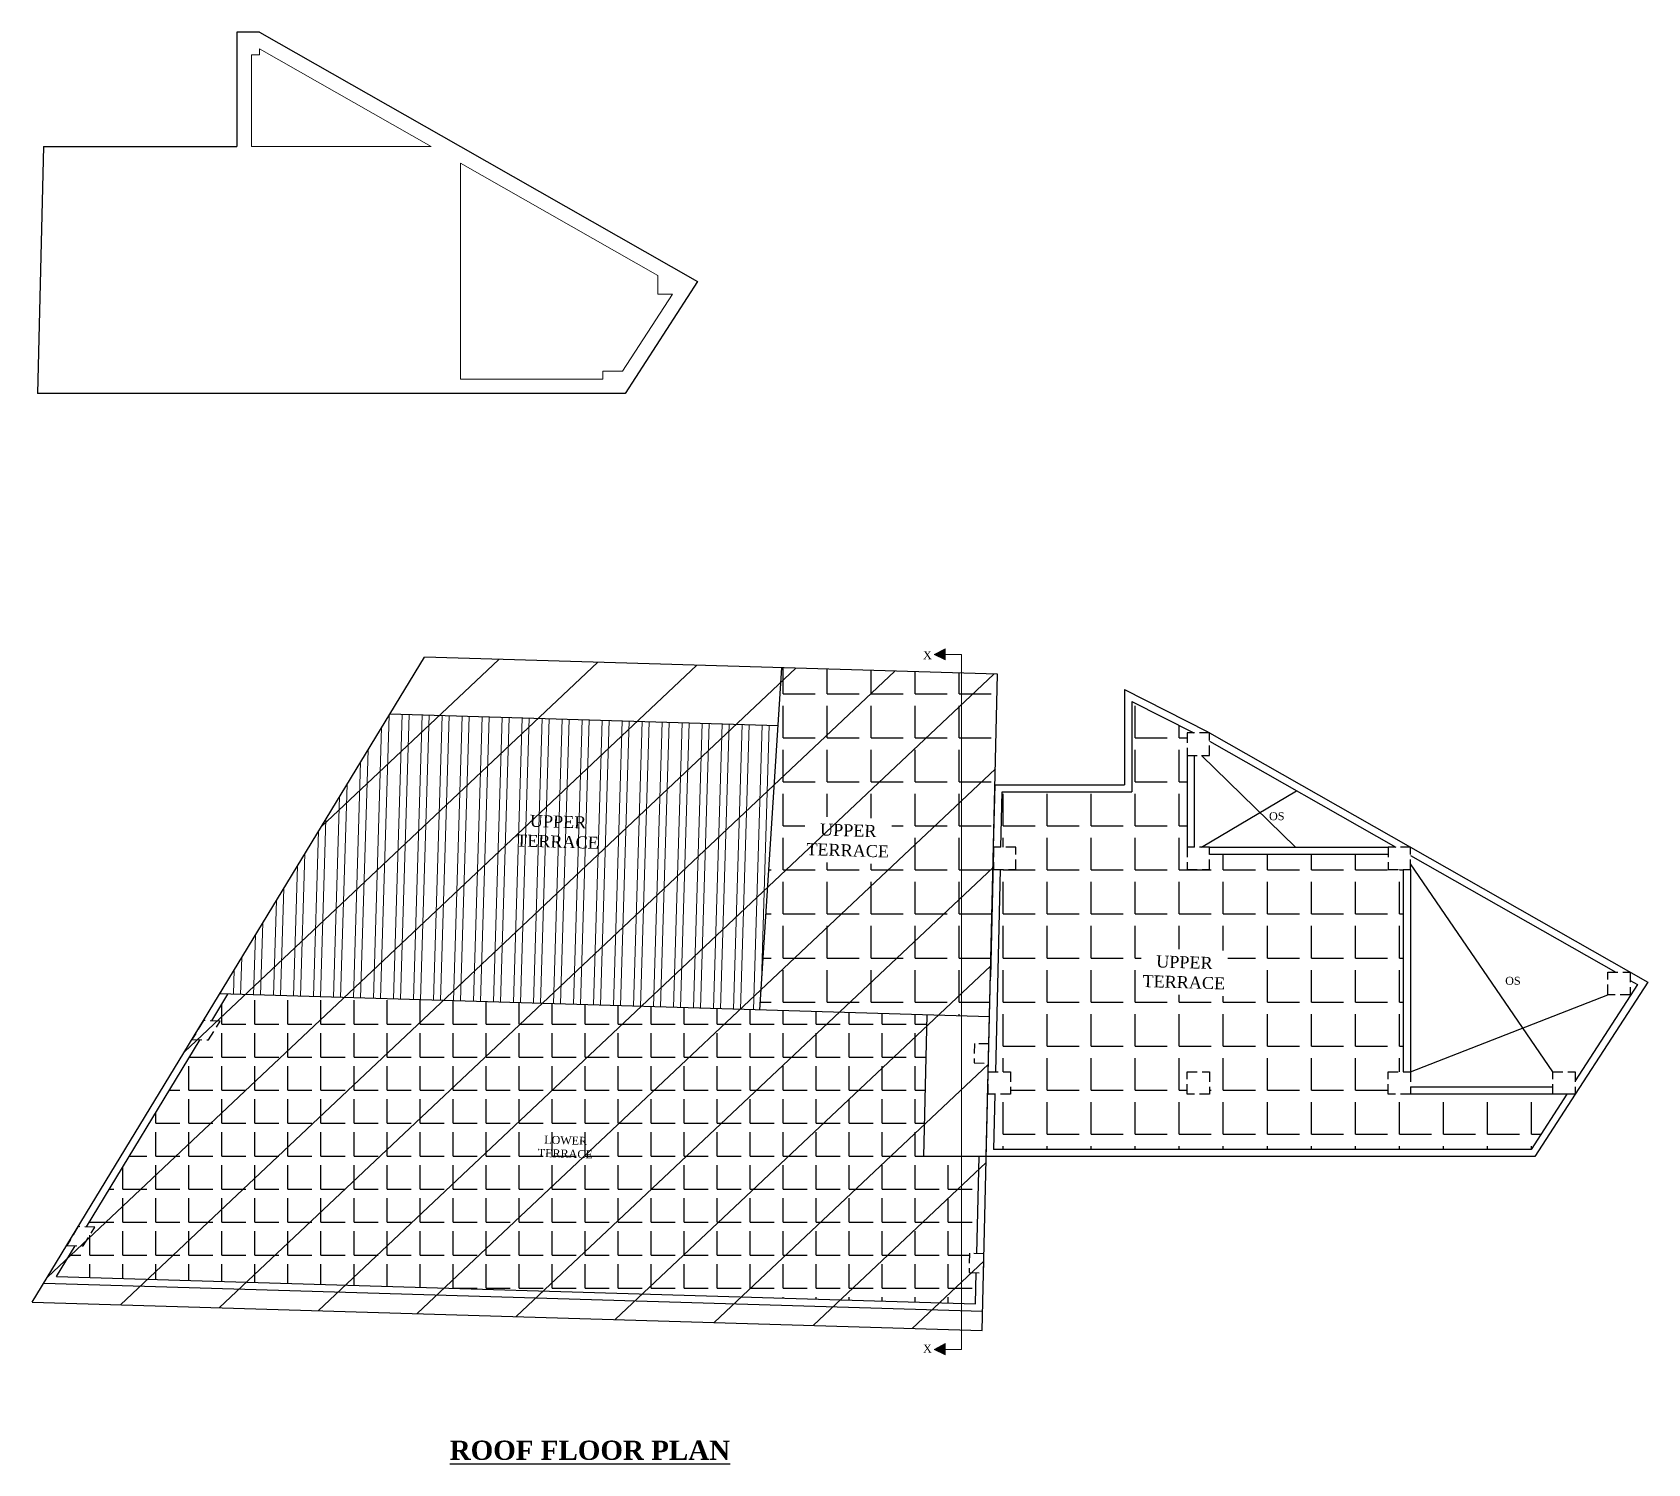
# Model space of a CAD drawing. Header units: inches. Extents: x 4069 to 291496, y -47643 to 12535.
# Drawn here: x 125343 to 126353, y -23416 to -22522 of the extents above; entities that cross this region are included whole.
import ezdxf

# ---------------------------------------------------------------- set-up
doc = ezdxf.new("R2010")
doc.units = ezdxf.units.IN
doc.header["$LTSCALE"] = 5
doc.header["$MEASUREMENT"] = 0
doc.linetypes.add('HIDDEN', pattern=[0.375, 0.25, -0.125])
doc.layers.add('A-WALL', color=7, linetype='Continuous', lineweight=9)
doc.layers.add('TEXT', color=6, linetype='Continuous')
doc.layers.add('WALL', color=7, linetype='Continuous')
doc.styles.add('ordinary', font='times.ttf')
pattern_1 = [(0, (0, 0), (0, 27.5), [20, -7.5]), (90, (0, 0), (-27.5, 2e-15), [20, -7.5])]

# ---------------------------------------------------------------- blocks, each defined once
blk = doc.blocks.new('x-x')
at = {"ltscale": 5}
for points in [[(11364, -701.5), (11364, -694.5), (11357.1, -698.1)], [(11364, -1135.5), (11364, -1128.5), (11357.1, -1132.1)]]:
    blk.add_hatch(color=256, dxfattribs=at).paths.add_polyline_path(points)
for p, q in [((11364, -694.5), (11357.1, -698.1)), ((11364, -701.5), (11364, -694.5)), ((11357.1, -698.1), (11364, -701.5)), ((11374.1, -698.1), (11364, -698.1)), ((11374.1, -698.1), (11374.1, -1132.1)), ((11364, -1128.5), (11357.1, -1132.1)), ((11364, -1135.5), (11364, -1128.5)), ((11357.1, -1132.1), (11364, -1135.5)), ((11374.1, -1132.1), (11364, -1132.1))]:
    blk.add_line(p, q, dxfattribs=at)
at = {"layer": 'A-WALL', "color": 1, "ltscale": 5}
blk.add_line((11374.1, -1120.1), (11374.1, -1132.1), dxfattribs=at)
at = {"layer": 'TEXT', "style": 'ordinary'}
for p in [(11350.1, -701), (11350.1, -1134.1)]:
    blk.add_text('X', height=5, dxfattribs=at).set_placement(p)

msp = doc.modelspace()

# ---------------------------------------------------------------- hatches: boundary and pattern name
at = {"layer": 'A-WALL', "ltscale": 5}
h = msp.add_hatch(dxfattribs=at)
h.set_pattern_fill('STEEL', color=254, scale=100, angle=43.28998543, style=0)
h.set_pattern_definition([(88.28999, (111732.269, -21787.992), (-12.494433, 0.373012), []), (88.28999, (111727.984, -21783.443), (-12.494433, 0.373012), [])])
h.paths.add_polyline_path([(125646.89142, -23008.37153), (125700.47874, -23009.9717), (125699.76486, -23033.87867), (125646.17753, -23032.2785)], flags=24)
h.paths.add_polyline_path([(125809.0942, -22954.66888), (125566.82518, -22947.43612), (125460.48762, -23122.3408), (125797.81724, -23132.41152)])
at = {"layer": 'WALL', "linetype": 'ByBlock', "ltscale": 5, "true_color": 0xf8991e}
h = msp.add_hatch(dxfattribs=at)
h.set_pattern_fill('ANSI31', color=30, scale=350, angle=-1.71001457)
h.set_pattern_definition([(43.29, (117182.58, -19756.317), (-29.99899, 31.8453), [])])
h.paths.add_polyline_path([(125343.39682, -23314.93247), (125588.33166, -22912.06214), (125946.50935, -22922.75527), (125936.79516, -23332.64793)])
h = msp.add_hatch(dxfattribs=at)
h.set_pattern_fill('ANGLE', color=30, scale=100)
h.set_pattern_definition(pattern_1)
h.paths.add_polyline_path([(125825.4591, -23039.85946), (125879.63556, -23041.47723), (125880.48664, -23012.97605), (125826.31017, -23011.35829)], flags=16)
h.paths.add_polyline_path([(125944.87343, -22991.78323), (125946.50935, -22922.75527), (125811.37494, -22918.72093), (125797.81724, -23132.41152), (125941.43902, -23136.69924)])
h = msp.add_hatch(dxfattribs=at)
h.set_pattern_fill('ANGLE', color=30, scale=100)
h.set_pattern_definition(pattern_1)
h.paths.add_polyline_path([(126199.90221, -23044.78323), (126190.40221, -23044.78323), (126190.40221, -23035.28323), (126078.83542, -23035.28323), (126078.83542, -23044.78323), (126064.83542, -23044.78323), (126064.83542, -23030.78323), (126064.83542, -22959.39983), (126069.08145, -22959.39983), (126030.33542, -22939.69707), (126030.33542, -22996.28323), (125949.26805, -22996.28323), (125948.45042, -23030.78323), (125957.94916, -23030.78323), (125957.94916, -23044.78323), (125948.11863, -23044.78323), (125945.12582, -23171.06555), (125954.62456, -23171.06555), (125954.62456, -23185.06555), (125944.79403, -23185.06555), (125943.97641, -23219.56555), (126279.7605, -23219.56555), (126302.05374, -23185.06555), (126204.40221, -23185.06555), (126190.40221, -23185.06555), (126190.40221, -23171.06555), (126199.90221, -23171.06555)])
h.paths.add_polyline_path([(126064.83542, -23171.06555), (126078.83542, -23171.06555), (126078.83542, -23185.06555), (126064.83542, -23185.06555)], flags=16)
h.paths.add_polyline_path([(126035.47664, -23122.26628), (126089.6531, -23123.88404), (126090.50417, -23095.38287), (126036.32771, -23093.7651)], flags=16)
h = msp.add_hatch(dxfattribs=at)
h.set_pattern_fill('ANGLE', color=30, scale=75)
h.set_pattern_definition([(0, (0, 0), (0, 20.625), [15, -5.625]), (90, (0, 0), (-20.625, 1e-15), [15, -5.625])])
h.paths.add_polyline_path([(125658.88214, -23209.52887), (125694.60702, -23210.59565), (125694.13109, -23226.53363), (125658.40621, -23225.46685)], flags=24)
h.paths.add_polyline_path([(125900.35754, -23224.06555), (125902.45565, -23135.53542), (125465.66015, -23122.49522), (125455.50431, -23139.1996), (125460.67684, -23139.35402), (125453.50801, -23151.14535), (125448.33549, -23150.99093), (125377.24465, -23267.92158), (125382.41717, -23268.076), (125375.24835, -23279.86733), (125370.07582, -23279.71291), (125358.42648, -23298.87381), (125932.68802, -23316.01796), (125933.15004, -23296.52307), (125928.65195, -23296.38878), (125928.93627, -23284.39192), (125933.43435, -23284.52621), (125934.86723, -23224.06555)])

# ---------------------------------------------------------------- linework, layer by layer
at = {"layer": 'A-WALL', "lineweight": 30}
for p, q in [((125471.25907, -22521.78171), (125471.25907, -22593.1651)), ((125485.25907, -22521.78171), (125471.25907, -22521.78171)), ((125485.25907, -22521.78171), (125610.82586, -22593.1651)), ((125350.37281, -22593.1651), (125346.71642, -22747.44743)), ((125350.37281, -22593.1651), (125471.25907, -22593.1651)), ((125610.82586, -22593.1651), (125759.07175, -22677.44132)), ((125759.07175, -22677.44132), (125713.83513, -22747.44743)), ((125713.83513, -22747.44743), (125346.71642, -22747.44743)), ((125343.39682, -23314.93247), (125588.33166, -22912.06214)), ((125946.50935, -22922.75527), (125588.33166, -22912.06214)), ((125811.37494, -22918.72093), (125797.81724, -23132.41152)), ((125936.79516, -23332.64793), (125946.50935, -22922.75527)), ((126025.83542, -22932.36038), (126077.36161, -22958.56199)), ((126025.83542, -22932.36038), (126025.83542, -22991.78323)), ((126030.33542, -22939.69707), (126069.08145, -22959.39983)), ((126030.33542, -22939.69707), (126030.33542, -22996.28323)), ((125566.82518, -22947.43612), (125809.0942, -22954.66888)), ((126077.36161, -22958.56199), (126078.83542, -22959.39983)), ((126078.83542, -22959.39983), (126204.40221, -23030.78323)), ((126078.83542, -22964.57616), (126195.2968, -23030.78323)), ((126064.83542, -22973.39983), (126064.83542, -23030.78323)), ((126069.33542, -22973.39983), (126069.33542, -23030.78323)), ((125939.3685, -23224.06555), (125944.80345, -22994.73642)), ((125943.94916, -23030.78323), (125944.87343, -22991.78323)), ((125944.87343, -22991.78323), (126025.83542, -22991.78323)), ((125948.45042, -23030.78323), (125949.26805, -22996.28323)), ((125949.26805, -22996.28323), (126030.33542, -22996.28323)), ((125943.94916, -23030.78323), (125942.03161, -23111.69479)), ((126078.83542, -23030.78323), (126190.40221, -23030.78323)), ((126204.40221, -23030.78323), (126352.6481, -23115.05944)), ((126190.40221, -23035.28323), (126078.83542, -23035.28323)), ((126204.40221, -23035.95956), (126332.68344, -23108.88608)), ((125948.11863, -23044.78323), (125945.12582, -23171.06555)), ((126199.90221, -23044.78323), (126199.90221, -23171.06555)), ((126204.40221, -23044.78323), (126204.40221, -23171.56555)), ((126352.6481, -23115.05944), (126307.41148, -23185.06555)), ((126346.28352, -23116.61758), (126307.41148, -23176.77416)), ((126341.78886, -23114.06241), (126346.28352, -23116.61758)), ((125455.50431, -23139.1996), (125465.66015, -23122.49522)), ((125941.43902, -23136.69924), (125460.48762, -23122.3408)), ((125900.35754, -23224.06555), (125902.45565, -23135.53542)), ((125377.24465, -23267.92158), (125448.33549, -23150.99093)), ((126293.41148, -23180.56555), (126204.40221, -23180.56555)), ((125944.79403, -23185.06555), (125943.97641, -23219.56555)), ((126307.41148, -23185.06555), (126204.40221, -23185.06555)), ((126302.05374, -23185.06555), (126279.7605, -23219.56555)), ((126307.41148, -23185.06555), (126282.21043, -23224.06555)), ((126279.7605, -23219.56555), (125943.97641, -23219.56555)), ((126282.21043, -23224.06555), (125900.35754, -23224.06555)), ((125933.43435, -23284.52621), (125934.86723, -23224.06555)), ((125358.42648, -23298.87381), (125370.07582, -23279.71291)), ((125350.56565, -23303.14114), (125937.07948, -23320.65107)), ((125358.42648, -23298.87381), (125932.68802, -23316.01796)), ((125932.68802, -23316.01796), (125933.15004, -23296.52307)), ((125343.39682, -23314.93247), (125936.79516, -23332.64793))]:
    msp.add_line(p, q, dxfattribs=at)
at = {"layer": 'A-WALL', "ltscale": 5}
for points in [[(125485.25907, -22532.13437), (125485.25907, -22535.78171), (125480.25907, -22535.78171), (125480.25907, -22593.1651), (125485.25907, -22593.1651), (125592.61504, -22593.1651)], [(125743.29884, -22685.26796), (125734.21251, -22685.26796), (125734.21251, -22673.66177), (125610.82586, -22603.51776), (125610.82586, -22607.1651), (125610.82586, -22733.94743), (125610.82586, -22738.44743), (125699.83513, -22738.44743), (125699.83513, -22733.44743), (125712.16618, -22733.44743)]]:
    msp.add_lwpolyline(points, close=True, dxfattribs=at)
at = {"layer": 'WALL', "color": 30, "linetype": 'ByBlock', "ltscale": 5, "true_color": 0xf8991e}
for p, q in [((126073.83542, -22973.39983), (126132.51341, -23030.78323)), ((126073.83542, -23030.78323), (126133.2372, -22995.503)), ((126293.41148, -23171.06555), (126204.40221, -23041.13589)), ((126204.40221, -23171.06555), (126327.78886, -23122.88608))]:
    msp.add_line(p, q, dxfattribs=at)
at = {"layer": 'WALL', "color": 2, "linetype": 'HIDDEN', "ltscale": 5}
for points in [[(126064.83542, -22973.39983), (126078.83542, -22973.39983), (126078.83542, -22959.39983), (126064.83542, -22959.39983)], [(125943.94916, -23044.78323), (125957.94916, -23044.78323), (125957.94916, -23030.78323), (125943.94916, -23030.78323)], [(126064.83542, -23044.78323), (126078.83542, -23044.78323), (126078.83542, -23030.78323), (126064.83542, -23030.78323)], [(126190.40221, -23044.78323), (126204.40221, -23044.78323), (126204.40221, -23030.78323), (126190.40221, -23030.78323)], [(126327.78886, -23108.88608), (126341.78886, -23108.88608), (126341.78886, -23122.88608), (126327.78886, -23122.88608)], [(125443.16296, -23150.8365), (125453.50801, -23151.14535), (125460.67684, -23139.35402), (125450.33179, -23139.04518)], [(125932.04007, -23153.42622), (125931.75576, -23165.42308), (125940.75192, -23165.69165), (125941.03624, -23153.69479)], [(125932.04007, -23153.42622), (125931.75576, -23165.42308), (125940.75192, -23165.69165), (125941.03624, -23153.69479)], [(125940.62456, -23171.06555), (125954.62456, -23171.06555), (125954.62456, -23185.06555), (125940.62456, -23185.06555)], [(126064.83542, -23171.06555), (126078.83542, -23171.06555), (126078.83542, -23185.06555), (126064.83542, -23185.06555)], [(126190.40221, -23171.06555), (126204.40221, -23171.06555), (126204.40221, -23185.06555), (126190.40221, -23185.06555)], [(126293.41148, -23171.06555), (126307.41148, -23171.06555), (126307.41148, -23185.06555), (126293.41148, -23185.06555)], [(125364.9033, -23279.55849), (125375.24835, -23279.86733), (125382.41717, -23268.076), (125372.07212, -23267.76716)], [(125928.93627, -23284.39192), (125928.65195, -23296.38878), (125937.64812, -23296.65735), (125937.93243, -23284.66049)]]:
    msp.add_lwpolyline(points, close=True, dxfattribs=at)

# ---------------------------------------------------------------- block references
at = {"layer": 'A-WALL', "color": 1}
msp.add_blockref('x-x', (114549.81622, -22212.34178), dxfattribs=at)

# ---------------------------------------------------------------- texts
at = {"layer": 'TEXT', "style": 'ordinary'}
for p in [(126116.07107, -23013.89449), (126263.62375, -23116.72515)]:
    msp.add_text('OS', height=5, dxfattribs=at).set_placement(p)
at = {"layer": 'TEXT', "attachment_point": 8, "rotation": 358.28959735, "style": 'ordinary'}
for s, insert, char_height in [('UPPER\\PTERRACE', (125671.40443, -23031.1558), 7.5), ('UPPER\\PTERRACE', (125852.71033, -23036.56856), 7.5), ('UPPER\\PTERRACE', (126062.72786, -23118.97537), 7.5), ('LOWER\\PTERRACE', (125676.30596, -23224.7508), 5)]:
    msp.add_mtext_dynamic_manual_height_columns(s, width=101.5687276, gutter_width=1720.71691, heights=[0], dxfattribs=dict(at, insert=insert, char_height=char_height))
at = {"layer": 'TEXT', "insert": (125691.77498, -23413.61982), "char_height": 12, "width": 219.8150831, "attachment_point": 8, "style": 'ordinary'}
msp.add_mtext('{\\fTimes New Roman|b1|i0|c0|p18;\\LROOF FLOOR PLAN}', dxfattribs=at)

doc.saveas('drawing.dxf')
